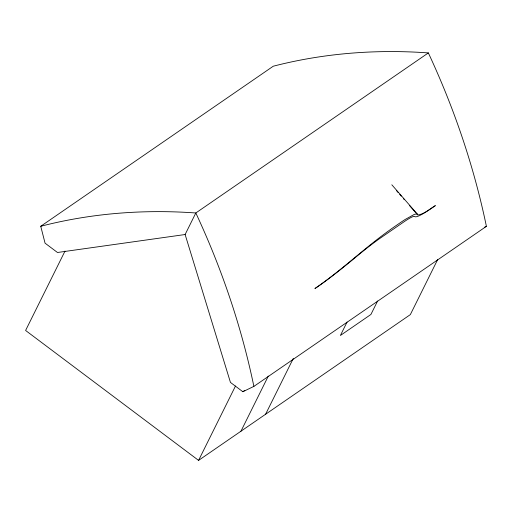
<?xml version="1.0" encoding="UTF-8"?>
<svg xmlns="http://www.w3.org/2000/svg" width="512" height="512" viewBox="0 0 512 512"><rect width="100%" height="100%" fill="white"/><g stroke="black" fill="none" stroke-linecap="round" stroke-linejoin="round"><path stroke-width="0.77" d="M65.018 251.066L25.6 330.47L198.573 460.39L410.33 314.618L437.677 259.533M185.126 234.522L195.821 212.979L428.346 52.915A662.157 514.541 55.5 0 1 486.4 226.336L253.882 386.394L242.848 391.725L230.445 382.413L185.126 234.522L57.478 252.493L45.062 243.168L40.742 226.278L273.261 66.214A683.098 530.816 55.5 0 1 428.346 52.915M198.573 460.39L235.501 385.997M240.934 431.232L268.314 376.07M265.587 414.253L293.325 358.381M347.053 322.054L340.384 335.482L370.918 314.464L377.587 301.037M242.848 391.725L244.819 390.362M484.333 227.334L486.4 226.336M417.421 214.682L417.018 213.856L414.387 214.355L405.184 219.456A94.31 8.621 -41.1 0 0 397.19 224.845A94.31 8.621 -41.1 0 0 388.506 230.938C363.194 249.146 340.698 270.957 314.912 288.544A86.278 7.891 -41.1 0 0 354.675 258.08A58.291 5.331 -41.1 0 1 379.776 238.496L404.429 221.523A57.178 5.229 -41.1 0 1 414.906 216.621A86.278 7.891 -41.1 0 0 435.379 205.613C429.722 208.877 424.39 214.125 417.754 214.995L409.6 205.696M391.821 184.787L417.376 214.131M396.563 190.726L398.131 192.525M399.693 194.323L401.261 196.115M403.341 198.515L404.384 199.712M40.742 226.278A683.098 530.816 55.5 0 1 195.821 212.979A662.157 514.541 55.5 0 1 253.882 386.394"/></g></svg>
